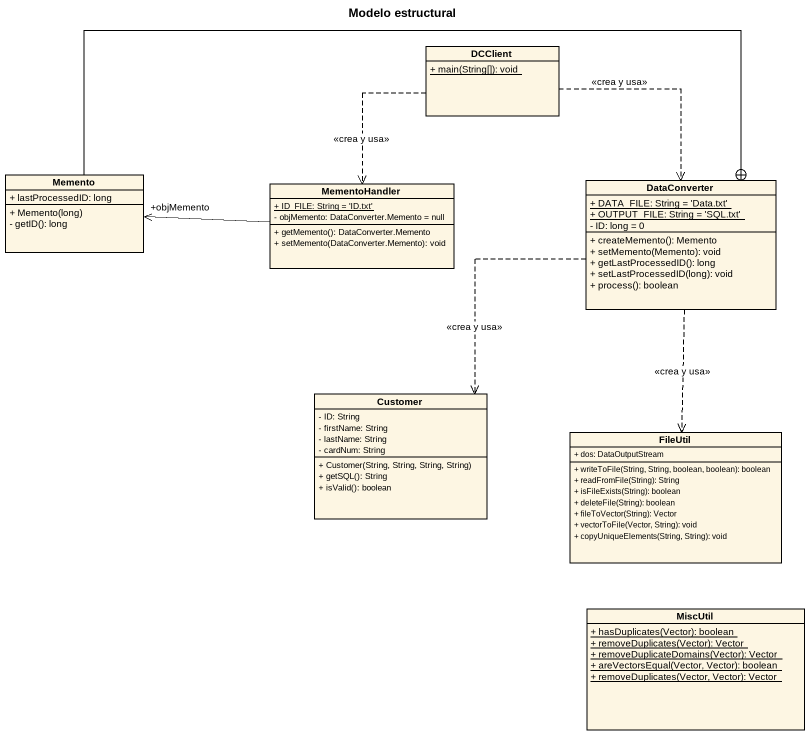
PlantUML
@startuml
title Modelo estructural
hide circle
hide empty members
skinparam classAttributeIconSize 0
class DCClient {
  {static} + main(String[]): void
}
class Memento {
  + lastProcessedID: long
  + Memento(long)
  - getID(): long
}
class MementoHandler {
  {static} + ID_FILE: String = 'ID.txt'
  - objMemento: DataConverter.Memento = null
  + getMemento(): DataConverter.Memento
  + setMemento(DataConverter.Memento): void
}
class DataConverter {
  {static} + DATA_FILE: String = 'Data.txt'
  {static} + OUTPUT_FILE: String = 'SQL.txt'
  - ID: long = 0
  + createMemento(): Memento
  + setMemento(Memento): void
  + getLastProcessedID(): long
  + setLastProcessedID(long): void
  + process(): boolean
}
class Customer {
  - ID: String
  - firstName: String
  - lastName: String
  - cardNum: String
  + Customer(String, String, String, String)
  + getSQL(): String
  + isValid(): boolean
}
class FileUtil {
  + dos: DataOutputStream
  + writeToFile(String, String, boolean, boolean): boolean
  + readFromFile(String): String
  + isFileExists(String): boolean
  + deleteFile(String): boolean
  + fileToVector(String): Vector
  + vectorToFile(Vector, String): void
  + copyUniqueElements(String, String): void
}
class MiscUtil {
  {static} + hasDuplicates(Vector): boolean
  {static} + removeDuplicates(Vector): Vector
  {static} + removeDuplicateDomains(Vector): Vector
  {static} + areVectorsEqual(Vector, Vector): boolean
  {static} + removeDuplicates(Vector, Vector): Vector
}
DCClient ..> MementoHandler : <<crea y usa>>
DCClient ..> DataConverter : <<crea y usa>>
Memento -right-+ DataConverter
MementoHandler -left-> "+objMemento" Memento
DataConverter ..> Customer : <<crea y usa>>
DataConverter ..> FileUtil : <<crea y usa>>
@enduml
